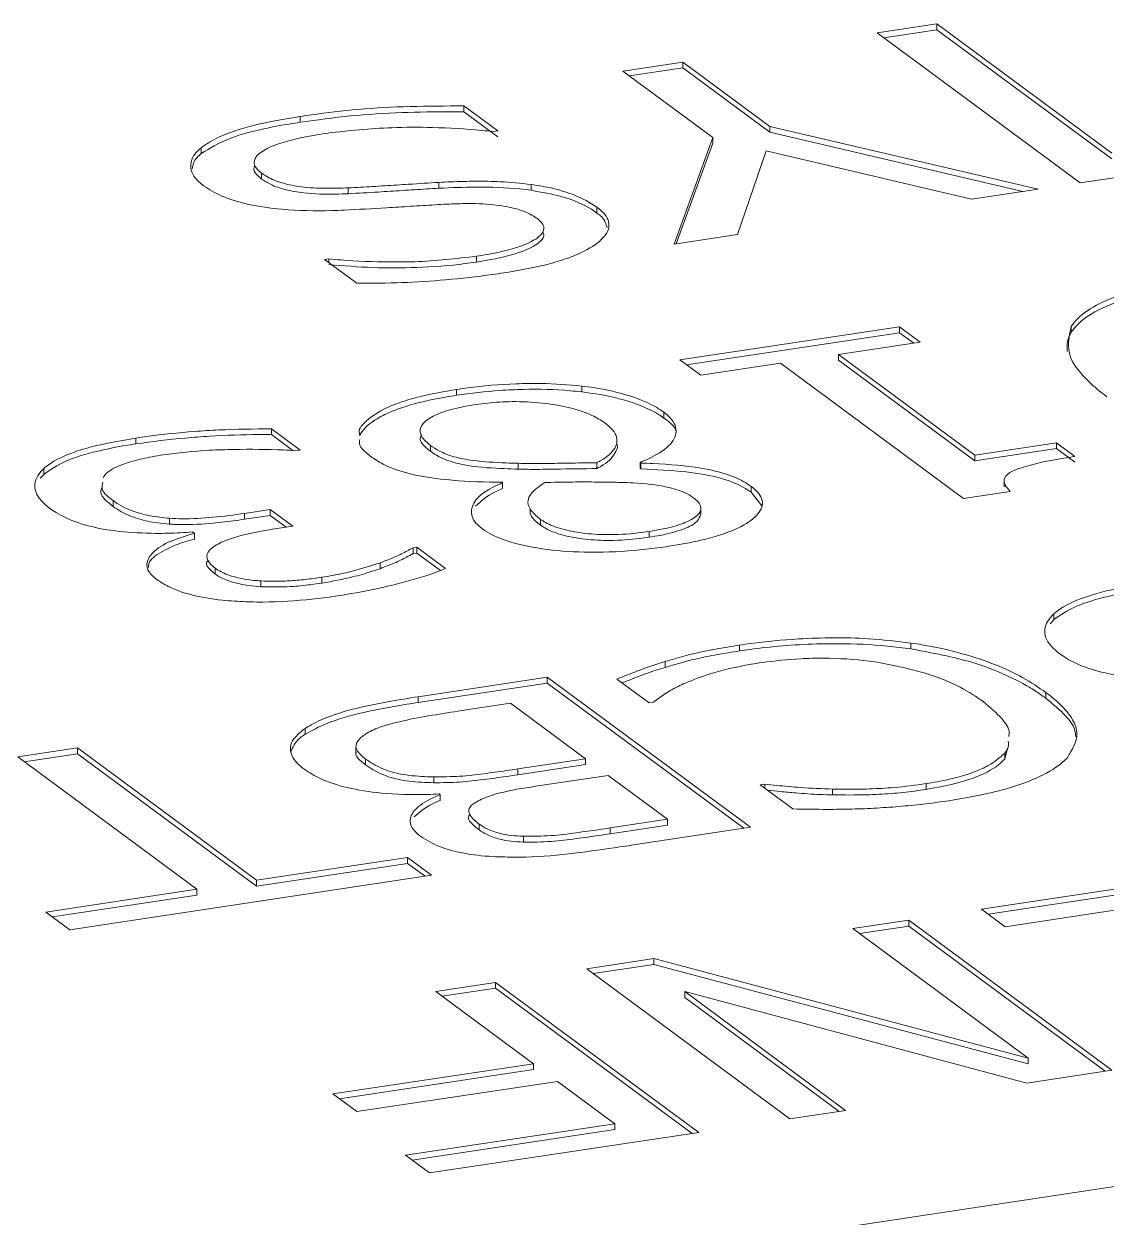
# Model space of a CAD drawing. Header units: millimetres. Extents: x 30 to 313, y 16 to 167.
# Drawn here: x 167.727 to 168.604, y 124.502 to 125.468 of the extents above; entities that cross this region are included whole.
import ezdxf

# ---------------------------------------------------------------- set-up
doc = ezdxf.new("R2010")
doc.units = ezdxf.units.MM

msp = doc.modelspace()

# ---------------------------------------------------------------- linework, layer by layer
at = {"color": 7, "linetype": 'Continuous', "lineweight": 15}
for p, q in [((168.41871, 125.4611), (168.46717, 125.46839)), ((168.46717, 125.46839), (168.60894, 125.3637)), ((168.46717, 125.46367), (168.46717, 125.46839)), ((168.58329, 125.33957), (168.41871, 125.4611)), ((168.46717, 125.46367), (168.42402, 125.45718)), ((168.60894, 125.35899), (168.46717, 125.46367)), ((168.21279, 125.43011), (168.26124, 125.4374)), ((168.28561, 125.37634), (168.21279, 125.43011)), ((168.26124, 125.43269), (168.21809, 125.42619)), ((168.26124, 125.4374), (168.33179, 125.3853)), ((168.26124, 125.43269), (168.26124, 125.4374)), ((168.33179, 125.38059), (168.26124, 125.43269)), ((168.0838, 125.40193), (168.11128, 125.38164)), ((168.0838, 125.39721), (168.0838, 125.40193)), ((167.95134, 125.38866), (167.95134, 125.39338)), ((168.11128, 125.37693), (168.0838, 125.39721)), ((168.11128, 125.38164), (168.10773, 125.38111)), ((168.33179, 125.3853), (168.54902, 125.33441)), ((168.33179, 125.38059), (168.33179, 125.3853)), ((168.25417, 125.29005), (168.28561, 125.37634)), ((168.28561, 125.37163), (168.25598, 125.29032)), ((168.28561, 125.37163), (168.28561, 125.37634)), ((168.53677, 125.33257), (168.33179, 125.38059)), ((167.87115, 125.36803), (167.87115, 125.36332)), ((168.32888, 125.36566), (168.30557, 125.29778)), ((168.49525, 125.32632), (168.32888, 125.36566)), ((167.92006, 125.3427), (167.92006, 125.34741)), ((168.65065, 125.34971), (168.58329, 125.33957)), ((167.99017, 125.33085), (167.99017, 125.33556)), ((168.06352, 125.33524), (168.06352, 125.33996)), ((168.13833, 125.33358), (168.13833, 125.33829)), ((168.54902, 125.33441), (168.49525, 125.32632)), ((168.1917, 125.31517), (168.1917, 125.31989)), ((168.30557, 125.29778), (168.25417, 125.29005)), ((167.97094, 125.27754), (167.97448, 125.27807)), ((167.99708, 125.25824), (167.97094, 125.27754)), ((167.97448, 125.27492), (167.97448, 125.27807)), ((168.09399, 125.27546), (168.09399, 125.28017)), ((168.25893, 125.19619), (168.43678, 125.22295)), ((168.43678, 125.21824), (168.26423, 125.19228)), ((168.43678, 125.22295), (168.45359, 125.21055)), ((168.43678, 125.21824), (168.43678, 125.22295)), ((168.44828, 125.20975), (168.43678, 125.21824)), ((168.57596, 125.21867), (168.57596, 125.22339)), ((168.45359, 125.21055), (168.38741, 125.20059)), ((168.38741, 125.20059), (168.4977, 125.11914)), ((168.38741, 125.19587), (168.38741, 125.20059)), ((168.27573, 125.18378), (168.25893, 125.19619)), ((168.34043, 125.19352), (168.27573, 125.18378)), ((168.48874, 125.08401), (168.34043, 125.19352)), ((168.4977, 125.11443), (168.38741, 125.19587)), ((168.07793, 125.16756), (168.07793, 125.17228)), ((168.17952, 125.17028), (168.17952, 125.175)), ((168.24591, 125.14909), (168.24591, 125.15381)), ((167.92791, 125.14045), (167.95125, 125.12322)), ((167.92791, 125.13574), (167.92791, 125.14045)), ((167.81821, 125.12824), (167.81821, 125.13296)), ((167.94541, 125.12282), (167.92791, 125.13574)), ((167.95125, 125.12322), (167.9477, 125.12269)), ((168.05686, 125.1269), (168.05686, 125.12219)), ((168.4977, 125.11914), (168.56388, 125.1291)), ((168.56388, 125.12439), (168.4977, 125.11443)), ((168.56388, 125.1291), (168.57895, 125.11797)), ((168.56388, 125.12439), (168.56388, 125.1291)), ((168.57895, 125.11326), (168.56388, 125.12439)), ((168.12798, 125.11247), (168.12798, 125.10776)), ((168.19172, 125.10822), (168.19172, 125.11293)), ((168.22657, 125.1132), (168.22724, 125.11271)), ((168.22657, 125.10849), (168.22657, 125.1132)), ((168.22724, 125.10799), (168.22724, 125.11271)), ((168.4977, 125.11443), (168.4977, 125.11914)), ((167.7436, 125.1035), (167.74061, 125.10032)), ((167.7436, 125.1035), (167.7436, 125.10822)), ((167.79419, 125.10421), (167.79169, 125.10098)), ((168.22724, 125.10799), (168.22657, 125.10849)), ((168.11522, 125.09668), (168.11455, 125.09717)), ((168.11522, 125.09197), (168.11522, 125.09668)), ((168.31653, 125.08907), (168.31653, 125.09378)), ((168.52152, 125.09821), (168.52152, 125.09349)), ((167.7997, 125.07757), (167.7997, 125.08228)), ((168.32538, 125.07793), (168.31653, 125.08907)), ((168.52655, 125.0897), (168.48874, 125.08401)), ((167.90626, 125.07188), (167.92694, 125.07499)), ((167.90626, 125.06716), (167.90626, 125.07188)), ((167.92694, 125.07499), (167.94521, 125.0615)), ((167.92694, 125.07028), (167.92694, 125.07499)), ((168.27594, 125.07133), (168.27594, 125.07604)), ((167.84544, 125.06323), (167.84544, 125.06794)), ((167.92694, 125.07028), (167.90626, 125.06716)), ((167.93991, 125.0607), (167.92694, 125.07028)), ((168.14608, 125.06706), (168.14608, 125.06235)), ((167.8656, 125.05568), (167.864, 125.05686)), ((167.8656, 125.05097), (167.8656, 125.05568)), ((167.94521, 125.0615), (167.92896, 125.05905)), ((168.234, 125.05729), (168.234, 125.05258)), ((168.04281, 125.04406), (168.04576, 125.0445)), ((168.04281, 125.03934), (168.04281, 125.04406)), ((168.04576, 125.0445), (168.0691, 125.02727)), ((168.04576, 125.03979), (168.04576, 125.0445)), ((168.04576, 125.03979), (168.04281, 125.03934)), ((168.06496, 125.02561), (168.04576, 125.03979)), ((167.88241, 125.02279), (167.88241, 125.02751)), ((168.01596, 125.02712), (168.01596, 125.03184)), ((167.91949, 125.0172), (167.91949, 125.01249)), ((167.96887, 125.01541), (167.96887, 125.02013)), ((168.56172, 124.98575), (168.55874, 124.98256)), ((168.56172, 124.98575), (168.56172, 124.99046)), ((168.30715, 124.96048), (168.30715, 124.9652)), ((168.44605, 124.96218), (168.44605, 124.96689)), ((168.24696, 124.95187), (168.24696, 124.94716)), ((168.04685, 124.92342), (168.15144, 124.93916)), ((168.15144, 124.93916), (168.31601, 124.81763)), ((168.15144, 124.93444), (168.15144, 124.93916)), ((168.23398, 124.91838), (168.20784, 124.93769)), ((168.15144, 124.93444), (168.04685, 124.9187)), ((168.31071, 124.81683), (168.15144, 124.93444)), ((168.55533, 124.92219), (168.55533, 124.9269)), ((168.04685, 124.9187), (168.04685, 124.92342)), ((168.08236, 124.91217), (168.12165, 124.91808)), ((168.12165, 124.91808), (168.18247, 124.87317)), ((168.23753, 124.91892), (168.23398, 124.91838)), ((167.9553, 124.89307), (167.9553, 124.89779)), ((167.72245, 124.87461), (167.77091, 124.8819)), ((167.77091, 124.8819), (167.91601, 124.77475)), ((167.77091, 124.87718), (167.77091, 124.8819)), ((167.99642, 124.88322), (167.99642, 124.87851)), ((168.52432, 124.8818), (168.52205, 124.87296)), ((167.86756, 124.76746), (167.72245, 124.87461)), ((167.77091, 124.87718), (167.72776, 124.87069)), ((167.91601, 124.77004), (167.77091, 124.87718)), ((168.00428, 124.8682), (168.00428, 124.87291)), ((168.18247, 124.87317), (168.12752, 124.8649)), ((168.18247, 124.86846), (168.12752, 124.86019)), ((168.18247, 124.86846), (168.18247, 124.87317)), ((168.52205, 124.87296), (168.52205, 124.87768)), ((168.12752, 124.8649), (168.12752, 124.86019)), ((168.14579, 124.85141), (168.20074, 124.85968)), ((168.20074, 124.85968), (168.24889, 124.82413)), ((168.05943, 124.85374), (168.05943, 124.85845)), ((168.32387, 124.85201), (168.32771, 124.85259)), ((168.35028, 124.83251), (168.32387, 124.85201)), ((168.32771, 124.84917), (168.32771, 124.85259)), ((168.45833, 124.84832), (168.45833, 124.85304)), ((168.06469, 124.84407), (168.06389, 124.84466)), ((168.06469, 124.83935), (168.06469, 124.84407)), ((168.38251, 124.84391), (168.38251, 124.84862)), ((168.09624, 124.81553), (168.09624, 124.82024)), ((168.24889, 124.82413), (168.2025, 124.81715)), ((168.24889, 124.81941), (168.24889, 124.82413)), ((168.24889, 124.81941), (168.2025, 124.81243)), ((168.2025, 124.81715), (168.2025, 124.81243)), ((168.31601, 124.81763), (168.2194, 124.80309)), ((168.13206, 124.80563), (168.13206, 124.81034)), ((167.91601, 124.77475), (168.03832, 124.79315)), ((168.03832, 124.79315), (168.05779, 124.77878)), ((168.03832, 124.78844), (168.03832, 124.79315)), ((168.03832, 124.78844), (167.91601, 124.77004)), ((168.05249, 124.77798), (168.03832, 124.78844)), ((168.50336, 124.75125), (168.72819, 124.78508)), ((168.05779, 124.77878), (167.76472, 124.73468)), ((167.91601, 124.77004), (167.91601, 124.77475)), ((168.72819, 124.78037), (168.50866, 124.74733)), ((167.74524, 124.74905), (167.86756, 124.76746)), ((167.86756, 124.76275), (167.75055, 124.74514)), ((167.86756, 124.76275), (167.86756, 124.76746)), ((168.70146, 124.76411), (168.52243, 124.73717)), ((167.76472, 124.73468), (167.74524, 124.74905)), ((168.52243, 124.73717), (168.50336, 124.75125)), ((168.39906, 124.73556), (168.44427, 124.74236)), ((168.54097, 124.63077), (168.39906, 124.73556)), ((168.44427, 124.73764), (168.40437, 124.73164)), ((168.44427, 124.74236), (168.60884, 124.62083)), ((168.44427, 124.73764), (168.44427, 124.74236)), ((168.60354, 124.62003), (168.44427, 124.73764)), ((169.96596, 124.73053), (167.00379, 124.2848)), ((168.18339, 124.7031), (168.23775, 124.71128)), ((168.23775, 124.70657), (168.1887, 124.69919)), ((168.23775, 124.71128), (168.54097, 124.63077)), ((168.23775, 124.70657), (168.23775, 124.71128)), ((168.54097, 124.62606), (168.23775, 124.70657)), ((168.34797, 124.58158), (168.18339, 124.7031)), ((168.06108, 124.6847), (168.10953, 124.69199)), ((168.10953, 124.68728), (168.06638, 124.68078)), ((168.10953, 124.69199), (168.27411, 124.57046)), ((168.10953, 124.68728), (168.10953, 124.69199)), ((168.2688, 124.56967), (168.10953, 124.68728)), ((168.1403, 124.6262), (168.06108, 124.6847)), ((168.54, 124.61047), (168.26287, 124.6846)), ((168.26287, 124.6846), (168.39317, 124.58838)), ((168.26287, 124.67988), (168.26287, 124.6846)), ((168.38787, 124.58758), (168.26287, 124.67988)), ((168.54097, 124.62606), (168.54097, 124.63077)), ((167.97781, 124.60175), (168.1403, 124.6262)), ((168.1403, 124.62149), (167.98311, 124.59783)), ((168.1403, 124.62149), (168.1403, 124.6262)), ((168.60884, 124.62083), (168.54, 124.61047)), ((168.15977, 124.61182), (167.99728, 124.58737)), ((168.20618, 124.57755), (168.15977, 124.61182)), ((167.99728, 124.58737), (167.97781, 124.60175)), ((168.39317, 124.58838), (168.34797, 124.58158)), ((168.0366, 124.55203), (168.20618, 124.57755)), ((168.20618, 124.57284), (168.0419, 124.54812)), ((168.27411, 124.57046), (168.05607, 124.53766)), ((168.20618, 124.57284), (168.20618, 124.57755)), ((168.05607, 124.53766), (168.0366, 124.55203))]:
    msp.add_line(p, q, dxfattribs=at)
for points, knots in [([(167.95134, 125.39338), (167.95439, 125.39383), (167.96966, 125.39608), (167.99881, 125.39962), (168.0406, 125.40179), (168.0693, 125.40188), (168.0838, 125.40193)], [0, 0, 0, 0, 0.073466, 0.367888, 0.680567, 1, 1, 1, 1]), ([(167.87115, 125.36803), (167.87253, 125.36905), (167.87951, 125.37415), (167.89361, 125.38061), (167.91971, 125.38815), (167.93854, 125.39126), (167.95134, 125.39338)], [0, 0, 0, 0, 0.088439, 0.445905, 0.623324, 1, 1, 1, 1]), ([(168.0838, 125.39721), (168.08047, 125.39723), (168.06378, 125.39732), (168.03297, 125.39675), (167.99129, 125.39429), (167.96479, 125.39056), (167.95134, 125.38866)], [0, 0, 0, 0, 0.073471, 0.36774, 0.679238, 1, 1, 1, 1]), ([(167.95134, 125.38866), (167.94832, 125.3882), (167.93315, 125.38584), (167.91287, 125.38177), (167.88792, 125.37377), (167.87794, 125.36755), (167.87115, 125.36332)], [0, 0, 0, 0, 0.088426, 0.443903, 0.621349, 1, 1, 1, 1]), ([(168.10773, 125.38111), (168.10456, 125.38145), (168.08864, 125.38318), (168.06105, 125.38472), (168.01847, 125.38476), (167.99085, 125.38177), (167.97383, 125.37993)], [0, 0, 0, 0, 0.073213, 0.367563, 0.61015, 1, 1, 1, 1]), ([(167.97383, 125.37993), (167.97081, 125.37946), (167.95561, 125.37707), (167.93495, 125.37254), (167.91858, 125.36478), (167.91284, 125.35776), (167.91479, 125.35175), (167.91869, 125.34854), (167.92006, 125.34741)], [0, 0, 0, 0, 0.079844, 0.40272, 0.576495, 0.750936, 0.913185, 1, 1, 1, 1]), ([(167.873, 125.33725), (167.87171, 125.33828), (167.86537, 125.34332), (167.86061, 125.3532), (167.86472, 125.36271), (167.87038, 125.36739), (167.87115, 125.36803)], [0, 0, 0, 0, 0.105848, 0.519844, 0.934259, 1, 1, 1, 1]), ([(167.87115, 125.36332), (167.8699, 125.36228), (167.86516, 125.35834), (167.86436, 125.35407), (167.86377, 125.35093)], [0, 0, 0, 0, 0.2629164, 1, 1, 1, 1]), ([(167.92006, 125.3427), (167.91884, 125.34373), (167.91516, 125.34684), (167.91258, 125.3506), (167.91442, 125.35303), (167.9146, 125.35328)], [0, 0, 0, 0, 0.307595, 0.92994, 1, 1, 1, 1]), ([(167.92006, 125.34741), (167.92152, 125.34642), (167.92595, 125.3434), (167.93603, 125.33923), (167.95287, 125.33594), (167.97145, 125.33493), (167.9842, 125.33536), (167.99017, 125.33556)], [0, 0, 0, 0, 0.117192, 0.35403, 0.550526, 0.789667, 1, 1, 1, 1]), ([(167.99017, 125.33085), (167.98686, 125.33072), (167.97495, 125.33025), (167.95681, 125.3307), (167.93876, 125.33384), (167.92732, 125.33793), (167.92241, 125.34116), (167.92006, 125.3427)], [0, 0, 0, 0, 0.117149, 0.421605, 0.620102, 0.818079, 1, 1, 1, 1]), ([(167.98686, 125.31752), (167.98355, 125.31739), (167.96686, 125.31678), (167.93958, 125.31718), (167.90863, 125.3217), (167.88664, 125.32856), (167.87753, 125.33437), (167.873, 125.33725)], [0, 0, 0, 0, 0.072097, 0.363452, 0.576826, 0.789979, 1, 1, 1, 1]), ([(167.99017, 125.33556), (167.99346, 125.33573), (168.00335, 125.33624), (168.01976, 125.3372), (168.04085, 125.33861), (168.05547, 125.33948), (168.06352, 125.33996)], [0, 0, 0, 0, 0.134169, 0.402524, 0.670859, 1, 1, 1, 1]), ([(168.06352, 125.33524), (168.06024, 125.33505), (168.0504, 125.33446), (168.034, 125.33346), (168.01291, 125.33204), (167.99825, 125.33127), (167.99017, 125.33085)], [0, 0, 0, 0, 0.134168, 0.402505, 0.67084, 1, 1, 1, 1]), ([(168.06352, 125.33996), (168.06682, 125.34013), (168.07671, 125.34063), (168.09337, 125.34101), (168.11551, 125.3408), (168.13011, 125.3392), (168.13833, 125.33829)], [0, 0, 0, 0, 0.131805, 0.395687, 0.659894, 1, 1, 1, 1]), ([(168.13833, 125.33358), (168.1352, 125.33397), (168.12108, 125.33574), (168.09538, 125.33663), (168.07363, 125.33569), (168.06352, 125.33524)], [0, 0, 0, 0, 0.132065, 0.596528, 1, 1, 1, 1]), ([(168.13833, 125.33829), (168.14136, 125.33782), (168.15409, 125.33586), (168.17515, 125.33023), (168.18597, 125.32347), (168.1917, 125.31989)], [0, 0, 0, 0, 0.127709, 0.537298, 1, 1, 1, 1]), ([(168.1917, 125.31517), (168.19028, 125.31618), (168.1832, 125.32114), (168.16708, 125.32843), (168.14686, 125.33205), (168.13833, 125.33358)], [0, 0, 0, 0, 0.1276973, 0.6319813, 1, 1, 1, 1]), ([(168.14345, 125.31061), (168.14198, 125.31161), (168.13754, 125.31463), (168.12663, 125.3191), (168.10715, 125.3224), (168.08752, 125.32309), (168.07504, 125.32256), (168.07028, 125.32236)], [0, 0, 0, 0, 0.113437, 0.342819, 0.572874, 0.837029, 1, 1, 1, 1]), ([(168.07028, 125.32236), (168.06699, 125.32218), (168.05713, 125.32163), (168.04072, 125.32065), (168.0163, 125.31904), (167.99829, 125.31811), (167.98686, 125.31752)], [0, 0, 0, 0, 0.1180969, 0.3542934, 0.5904849, 1, 1, 1, 1]), ([(168.1917, 125.31989), (168.193, 125.31886), (168.19891, 125.3142), (168.20257, 125.3071), (168.20025, 125.29924), (168.19401, 125.29165), (168.18246, 125.28421), (168.16562, 125.27758), (168.14523, 125.27165), (168.12753, 125.26862), (168.11617, 125.26668)], [0, 0, 0, 0, 0.0508482, 0.2315271, 0.3209126, 0.4102384, 0.5900311, 0.6981975, 0.8063076, 1, 1, 1, 1]), ([(168.19988, 125.30308), (168.19912, 125.30612), (168.19808, 125.31031), (168.19308, 125.31413), (168.1917, 125.31517)], [0, 0, 0, 0, 0.725815, 1, 1, 1, 1]), ([(168.09399, 125.28017), (168.097, 125.28065), (168.11163, 125.28296), (168.13091, 125.2878), (168.14558, 125.29561), (168.15014, 125.30249), (168.14727, 125.3076), (168.14416, 125.31005), (168.14345, 125.31061)], [0, 0, 0, 0, 0.086394, 0.41996, 0.605685, 0.792939, 0.952611, 1, 1, 1, 1]), ([(168.14768, 125.29989), (168.14816, 125.29882), (168.14953, 125.29577), (168.14416, 125.29008), (168.13062, 125.2831), (168.11162, 125.27829), (168.09801, 125.2761), (168.09399, 125.27546)], [0, 0, 0, 0, 0.099534, 0.282759, 0.533598, 0.862053, 1, 1, 1, 1]), ([(167.97448, 125.27807), (167.97768, 125.27775), (167.99375, 125.27614), (168.01733, 125.27542), (168.05478, 125.2756), (168.07757, 125.27826), (168.09399, 125.28017)], [0, 0, 0, 0, 0.0820743, 0.4125784, 0.5768137, 1, 1, 1, 1]), ([(168.09399, 125.27546), (168.09092, 125.27502), (168.0755, 125.27281), (168.04735, 125.2707), (168.0097, 125.27058), (167.98637, 125.27242), (167.97448, 125.27336)], [0, 0, 0, 0, 0.081993, 0.4126, 0.700626, 1, 1, 1, 1]), ([(168.11617, 125.26668), (168.11312, 125.26623), (168.09784, 125.26398), (168.07061, 125.26091), (168.0336, 125.2584), (168.00934, 125.25829), (167.99708, 125.25824)], [0, 0, 0, 0, 0.081481, 0.408078, 0.70099, 1, 1, 1, 1]), ([(168.57596, 125.22339), (168.57672, 125.22447), (168.58054, 125.22992), (168.59226, 125.23932), (168.62221, 125.25241), (168.65359, 125.25793), (168.67289, 125.26133)], [0, 0, 0, 0, 0.064432, 0.3240695, 0.5842172, 1, 1, 1, 1]), ([(168.67289, 125.25661), (168.66987, 125.25614), (168.65471, 125.25379), (168.62861, 125.24856), (168.59844, 125.23821), (168.58249, 125.22751), (168.57733, 125.22052), (168.57596, 125.21867)], [0, 0, 0, 0, 0.06436, 0.322896, 0.582828, 0.890032, 1, 1, 1, 1]), ([(168.60487, 125.16633), (168.60352, 125.16735), (168.59675, 125.17243), (168.58535, 125.18299), (168.57099, 125.20097), (168.57411, 125.21503), (168.57596, 125.22339)], [0, 0, 0, 0, 0.056876, 0.284636, 0.574779, 1, 1, 1, 1]), ([(168.57596, 125.21867), (168.57532, 125.21758), (168.5723, 125.21244), (168.57255, 125.20719), (168.57276, 125.20305)], [0, 0, 0, 0, 0.212561, 1, 1, 1, 1]), ([(167.99934, 125.13594), (167.99914, 125.13712), (167.99859, 125.14031), (168.00489, 125.14735), (168.01542, 125.15511), (168.03225, 125.16201), (168.05148, 125.16772), (168.06791, 125.17055), (168.07793, 125.17228)], [0, 0, 0, 0, 0.074294, 0.201931, 0.45892, 0.610828, 0.762691, 1, 1, 1, 1]), ([(168.07793, 125.17228), (168.08099, 125.17272), (168.09638, 125.17494), (168.11938, 125.17689), (168.15097, 125.17744), (168.1685, 125.17594), (168.17952, 125.175)], [0, 0, 0, 0, 0.095991, 0.482792, 0.675247, 1, 1, 1, 1]), ([(168.17952, 125.17028), (168.17634, 125.17062), (168.16107, 125.17228), (168.13829, 125.17274), (168.10707, 125.17136), (168.08956, 125.16908), (168.07793, 125.16756)], [0, 0, 0, 0, 0.096055, 0.461847, 0.642668, 1, 1, 1, 1]), ([(168.17952, 125.175), (168.18263, 125.17459), (168.19686, 125.17276), (168.21947, 125.16742), (168.23699, 125.15994), (168.24404, 125.15509), (168.24591, 125.15381)], [0, 0, 0, 0, 0.106279, 0.485685, 0.863783, 1, 1, 1, 1]), ([(168.24591, 125.14909), (168.24447, 125.1501), (168.23721, 125.15516), (168.21917, 125.16297), (168.19537, 125.16828), (168.18178, 125.17), (168.17952, 125.17028)], [0, 0, 0, 0, 0.10631, 0.536845, 0.922988, 1, 1, 1, 1]), ([(168.07793, 125.16756), (168.07491, 125.16709), (168.05973, 125.1647), (168.04018, 125.16011), (168.02233, 125.15339), (168.0117, 125.14769), (168.00362, 125.14157), (168.00078, 125.13726), (167.99938, 125.13512)], [0, 0, 0, 0, 0.076835, 0.386945, 0.541048, 0.695158, 0.849207, 1, 1, 1, 1]), ([(168.05686, 125.1269), (168.05557, 125.12793), (168.0506, 125.13186), (168.04683, 125.13863), (168.05159, 125.14667), (168.06305, 125.15313), (168.07824, 125.1575), (168.08932, 125.15934), (168.09374, 125.16007)], [0, 0, 0, 0, 0.083785, 0.321319, 0.505406, 0.689325, 0.876177, 1, 1, 1, 1]), ([(168.09374, 125.16007), (168.09683, 125.1605), (168.10614, 125.16178), (168.12439, 125.16284), (168.14737, 125.16164), (168.1701, 125.15783), (168.18758, 125.15208), (168.19494, 125.1473), (168.19817, 125.1452)], [0, 0, 0, 0, 0.079083, 0.238454, 0.43163, 0.619286, 0.833298, 1, 1, 1, 1]), ([(168.24591, 125.15381), (168.2472, 125.15278), (168.25324, 125.148), (168.25787, 125.13866), (168.25167, 125.12634), (168.2382, 125.11806), (168.22851, 125.11401), (168.22657, 125.1132)], [0, 0, 0, 0, 0.077057, 0.359159, 0.641044, 0.928096, 1, 1, 1, 1]), ([(168.2555, 125.13653), (168.25551, 125.13657), (168.25698, 125.14087), (168.25142, 125.145), (168.24591, 125.14909)], [0, 0, 0, 0, 0.008585, 1, 1, 1, 1]), ([(167.81821, 125.13296), (167.82126, 125.1334), (167.83658, 125.13563), (167.85907, 125.13791), (167.89276, 125.14006), (167.91367, 125.14029), (167.92791, 125.14045)], [0, 0, 0, 0, 0.088697, 0.444591, 0.622069, 1, 1, 1, 1]), ([(168.19817, 125.1452), (168.19947, 125.14418), (168.20535, 125.13955), (168.20909, 125.13249), (168.20605, 125.12298), (168.19928, 125.11705), (168.19262, 125.11342), (168.19172, 125.11293)], [0, 0, 0, 0, 0.0990808, 0.4480252, 0.6206957, 0.9490187, 1, 1, 1, 1]), ([(167.7436, 125.10822), (167.7448, 125.10925), (167.75054, 125.11417), (167.76359, 125.12029), (167.78769, 125.12768), (167.80571, 125.1308), (167.81821, 125.13296)], [0, 0, 0, 0, 0.0927349, 0.4398337, 0.6114084, 1, 1, 1, 1]), ([(167.92791, 125.13574), (167.92457, 125.13576), (167.90785, 125.13587), (167.88453, 125.13485), (167.85092, 125.13257), (167.83145, 125.13), (167.81821, 125.12824)], [0, 0, 0, 0, 0.08871, 0.444699, 0.622154, 1, 1, 1, 1]), ([(168.00877, 125.11777), (168.00749, 125.11879), (168.00366, 125.12185), (167.999, 125.12654), (167.99937, 125.13029), (167.99953, 125.13183)], [0, 0, 0, 0, 0.229398, 0.684567, 1, 1, 1, 1]), ([(168.04954, 125.13571), (168.0491, 125.13483), (168.04719, 125.13094), (168.05163, 125.12629), (168.05602, 125.12285), (168.05686, 125.12219)], [0, 0, 0, 0, 0.192839, 0.843989, 1, 1, 1, 1]), ([(167.81821, 125.12824), (167.81519, 125.12777), (167.80001, 125.1254), (167.78029, 125.121), (167.75726, 125.11316), (167.74899, 125.10731), (167.7436, 125.1035)], [0, 0, 0, 0, 0.0926864, 0.4660705, 0.6519587, 1, 1, 1, 1]), ([(167.9477, 125.12269), (167.94442, 125.12289), (167.92794, 125.12388), (167.90437, 125.1239), (167.87124, 125.12306), (167.85257, 125.12081), (167.84023, 125.11932)], [0, 0, 0, 0, 0.091539, 0.459198, 0.642404, 1, 1, 1, 1]), ([(168.12798, 125.11247), (168.12466, 125.11257), (168.11227, 125.11293), (168.09386, 125.11401), (168.07509, 125.11752), (168.0641, 125.12204), (168.05915, 125.12537), (168.05686, 125.1269)], [0, 0, 0, 0, 0.112747, 0.420949, 0.623746, 0.82597, 1, 1, 1, 1]), ([(168.05686, 125.12219), (168.05831, 125.12119), (168.06268, 125.11817), (168.07212, 125.11371), (168.09121, 125.10948), (168.11079, 125.10827), (168.12419, 125.10787), (168.12798, 125.10776)], [0, 0, 0, 0, 0.1128654, 0.3402171, 0.5443, 0.871045, 1, 1, 1, 1]), ([(168.19172, 125.10822), (168.19344, 125.10918), (168.20111, 125.11344), (168.20655, 125.12012), (168.20899, 125.12612), (168.20761, 125.12812), (168.20751, 125.12826)], [0, 0, 0, 0, 0.158686, 0.707889, 0.979655, 1, 1, 1, 1]), ([(167.84023, 125.11932), (167.83723, 125.11883), (167.82867, 125.11744), (167.8139, 125.114), (167.80036, 125.10939), (167.7957, 125.10548), (167.79419, 125.10421)], [0, 0, 0, 0, 0.151103, 0.430538, 0.81577, 1, 1, 1, 1]), ([(168.11455, 125.09717), (168.11122, 125.0972), (168.09446, 125.09733), (168.06773, 125.09881), (168.03741, 125.10388), (168.01933, 125.11073), (168.01182, 125.11574), (168.00877, 125.11777)], [0, 0, 0, 0, 0.076687, 0.385811, 0.614145, 0.843212, 1, 1, 1, 1]), ([(168.19172, 125.11293), (168.18839, 125.11289), (168.1784, 125.11276), (168.16279, 125.11256), (168.14487, 125.11219), (168.13362, 125.11238), (168.12798, 125.11247)], [0, 0, 0, 0, 0.1567614, 0.4702854, 0.7347535, 1, 1, 1, 1]), ([(168.22724, 125.11271), (168.23055, 125.11258), (168.2472, 125.11192), (168.27275, 125.10976), (168.29909, 125.10361), (168.31072, 125.09788), (168.31555, 125.09447), (168.31653, 125.09378)], [0, 0, 0, 0, 0.0897541, 0.4519156, 0.6952545, 0.9379655, 1, 1, 1, 1]), ([(168.57895, 125.11797), (168.57593, 125.1175), (168.56075, 125.11515), (168.54137, 125.11133), (168.52584, 125.10534), (168.52094, 125.10024), (168.52162, 125.09493), (168.52496, 125.09139), (168.52655, 125.0897)], [0, 0, 0, 0, 0.088265, 0.443956, 0.586044, 0.705649, 0.859622, 1, 1, 1, 1]), ([(167.74847, 125.07599), (167.74716, 125.07702), (167.74053, 125.08217), (167.73427, 125.09225), (167.73763, 125.10227), (167.74276, 125.10738), (167.7436, 125.10822)], [0, 0, 0, 0, 0.101136, 0.510233, 0.919745, 1, 1, 1, 1]), ([(168.12798, 125.10776), (168.13131, 125.10768), (168.1413, 125.10747), (168.16257, 125.10784), (168.18048, 125.10807), (168.19172, 125.10822)], [0, 0, 0, 0, 0.1569, 0.470684, 1, 1, 1, 1]), ([(168.31653, 125.08907), (168.31509, 125.09007), (168.30905, 125.09426), (168.29351, 125.10096), (168.26261, 125.10624), (168.23962, 125.10738), (168.22724, 125.10799)], [0, 0, 0, 0, 0.089843, 0.376211, 0.664216, 1, 1, 1, 1]), ([(167.7997, 125.07757), (167.79841, 125.07858), (167.79295, 125.08288), (167.78819, 125.08818), (167.79047, 125.0922), (167.79075, 125.09269)], [0, 0, 0, 0, 0.21409, 0.9038199, 1, 1, 1, 1]), ([(167.7914, 125.09708), (167.79089, 125.09512), (167.78955, 125.08999), (167.79582, 125.08523), (167.7997, 125.08228)], [0, 0, 0, 0, 0.381112, 1, 1, 1, 1]), ([(168.09849, 125.05967), (168.09721, 125.0607), (168.09182, 125.06506), (168.08867, 125.07348), (168.09336, 125.08486), (168.10527, 125.09246), (168.11411, 125.09621), (168.11522, 125.09668)], [0, 0, 0, 0, 0.0851036, 0.3606877, 0.6350636, 0.9542138, 1, 1, 1, 1]), ([(168.11522, 125.09197), (168.11316, 125.09109), (168.10331, 125.08687), (168.09779, 125.08179), (168.09343, 125.07778)], [0, 0, 0, 0, 0.208496, 1, 1, 1, 1]), ([(168.14608, 125.06706), (168.14478, 125.06809), (168.13866, 125.07289), (168.13306, 125.0817), (168.14033, 125.09085), (168.14725, 125.09539), (168.14948, 125.09686)], [0, 0, 0, 0, 0.107607, 0.506209, 0.841087, 1, 1, 1, 1]), ([(168.14948, 125.09686), (168.1528, 125.09696), (168.16276, 125.09727), (168.17806, 125.09737), (168.19531, 125.09731), (168.20587, 125.09711), (168.21115, 125.09701)], [0, 0, 0, 0, 0.162011, 0.486133, 0.742928, 1, 1, 1, 1]), ([(168.21115, 125.09701), (168.21446, 125.09687), (168.22735, 125.09635), (168.24618, 125.09434), (168.26229, 125.0895), (168.26758, 125.0861), (168.27002, 125.08453)], [0, 0, 0, 0, 0.136422, 0.531717, 0.784314, 1, 1, 1, 1]), ([(168.31653, 125.09378), (168.31783, 125.09275), (168.32344, 125.08831), (168.32787, 125.07967), (168.3211, 125.0686), (168.30418, 125.05821), (168.27927, 125.05021), (168.25885, 125.04674), (168.24997, 125.04524)], [0, 0, 0, 0, 0.056115, 0.243406, 0.430916, 0.615727, 0.832831, 1, 1, 1, 1]), ([(167.7997, 125.08228), (167.80113, 125.08128), (167.80668, 125.07738), (167.81824, 125.07219), (167.83424, 125.06889), (167.84274, 125.06817), (167.84544, 125.06794)], [0, 0, 0, 0, 0.153757, 0.596407, 0.872058, 1, 1, 1, 1]), ([(168.27002, 125.08453), (168.27129, 125.0835), (168.27508, 125.0804), (168.27711, 125.07486), (168.272, 125.06871), (168.26137, 125.06334), (168.248, 125.05961), (168.23786, 125.05793), (168.234, 125.05729)], [0, 0, 0, 0, 0.1000118, 0.300059, 0.4873143, 0.661761, 0.8709417, 1, 1, 1, 1]), ([(167.80428, 125.05736), (167.80116, 125.05776), (167.78887, 125.05934), (167.76991, 125.06411), (167.75609, 125.07064), (167.75013, 125.07483), (167.74847, 125.07599)], [0, 0, 0, 0, 0.123589, 0.486576, 0.856621, 1, 1, 1, 1]), ([(167.84544, 125.06323), (167.84219, 125.06351), (167.83314, 125.06431), (167.81858, 125.06754), (167.80712, 125.07245), (167.80172, 125.07617), (167.7997, 125.07757)], [0, 0, 0, 0, 0.15428, 0.429407, 0.786361, 1, 1, 1, 1]), ([(167.84544, 125.06794), (167.84876, 125.06778), (167.86044, 125.06721), (167.88153, 125.06851), (167.89779, 125.07072), (167.90626, 125.07188)], [0, 0, 0, 0, 0.159751, 0.562523, 1, 1, 1, 1]), ([(168.13735, 125.075), (168.13748, 125.07314), (168.13776, 125.06874), (168.14304, 125.06468), (168.14608, 125.06235)], [0, 0, 0, 0, 0.42405, 1, 1, 1, 1]), ([(167.90626, 125.06716), (167.9032, 125.06672), (167.89401, 125.06539), (167.87584, 125.06336), (167.85791, 125.06251), (167.84715, 125.06313), (167.84544, 125.06323)], [0, 0, 0, 0, 0.159349, 0.47849, 0.917206, 1, 1, 1, 1]), ([(168.234, 125.05729), (168.23092, 125.05686), (168.22, 125.05534), (168.2014, 125.05418), (168.17982, 125.05565), (168.16235, 125.05906), (168.15163, 125.06329), (168.14735, 125.0662), (168.14608, 125.06706)], [0, 0, 0, 0, 0.096302, 0.342054, 0.531256, 0.719994, 0.916603, 1, 1, 1, 1]), ([(168.14608, 125.06235), (168.14757, 125.06135), (168.15206, 125.05833), (168.16354, 125.05401), (168.18176, 125.05065), (168.20369, 125.04951), (168.22139, 125.0508), (168.2314, 125.05221), (168.234, 125.05258)], [0, 0, 0, 0, 0.096401, 0.291346, 0.488678, 0.685916, 0.918623, 1, 1, 1, 1]), ([(168.234, 125.05258), (168.237, 125.05307), (168.24759, 125.05478), (168.26206, 125.05875), (168.27383, 125.06493), (168.27508, 125.06925), (168.27568, 125.07134)], [0, 0, 0, 0, 0.135472, 0.477203, 0.747343, 1, 1, 1, 1]), ([(167.864, 125.05686), (167.86073, 125.05665), (167.8509, 125.05602), (167.83068, 125.05526), (167.81421, 125.05657), (167.80428, 125.05736)], [0, 0, 0, 0, 0.1657886, 0.4977254, 1, 1, 1, 1]), ([(167.83505, 125.01837), (167.83377, 125.01939), (167.8288, 125.02337), (167.82538, 125.03097), (167.83127, 125.0407), (167.84426, 125.0495), (167.85888, 125.05374), (167.8656, 125.05568)], [0, 0, 0, 0, 0.080154, 0.310559, 0.538542, 0.78796, 1, 1, 1, 1]), ([(167.92896, 125.05905), (167.92595, 125.05857), (167.91176, 125.05632), (167.89322, 125.05161), (167.87872, 125.04413), (167.87454, 125.03744), (167.8772, 125.03177), (167.88095, 125.02871), (167.88241, 125.02751)], [0, 0, 0, 0, 0.084278, 0.397445, 0.572599, 0.749388, 0.901936, 1, 1, 1, 1]), ([(168.24997, 125.04524), (168.24691, 125.04479), (168.23772, 125.04346), (168.21536, 125.04102), (168.18313, 125.03976), (168.14653, 125.04262), (168.11788, 125.04898), (168.10422, 125.05558), (168.09921, 125.05915), (168.09849, 125.05967)], [0, 0, 0, 0, 0.0567528, 0.1704136, 0.4000671, 0.5987496, 0.7984052, 0.9710255, 1, 1, 1, 1]), ([(167.8656, 125.05097), (167.86296, 125.05028), (167.85233, 125.04751), (167.83819, 125.04108), (167.82837, 125.0336), (167.82842, 125.02908), (167.82843, 125.02797)], [0, 0, 0, 0, 0.1237153, 0.4990182, 0.8768778, 1, 1, 1, 1]), ([(168.01596, 125.03184), (168.0182, 125.03266), (168.02439, 125.03495), (168.03344, 125.03902), (168.03968, 125.04237), (168.04281, 125.04406)], [0, 0, 0, 0, 0.219781, 0.608527, 1, 1, 1, 1]), ([(167.88241, 125.02279), (167.88118, 125.02382), (167.87745, 125.02692), (167.87429, 125.03089), (167.87633, 125.03357), (167.8767, 125.03407)], [0, 0, 0, 0, 0.287497, 0.868235, 1, 1, 1, 1]), ([(168.04281, 125.03934), (168.04106, 125.0384), (168.03621, 125.03578), (168.02777, 125.03156), (168.01991, 125.02861), (168.01596, 125.02712)], [0, 0, 0, 0, 0.219757, 0.608336, 1, 1, 1, 1]), ([(167.88241, 125.02751), (167.8839, 125.02651), (167.888, 125.02374), (167.89822, 125.02004), (167.91029, 125.01789), (167.91758, 125.01734), (167.91949, 125.0172)], [0, 0, 0, 0, 0.199968, 0.553301, 0.883152, 1, 1, 1, 1]), ([(167.96887, 125.02013), (167.97188, 125.02061), (167.98092, 125.02206), (167.99724, 125.02581), (168.00901, 125.0296), (168.01596, 125.03184)], [0, 0, 0, 0, 0.169476, 0.509299, 1, 1, 1, 1]), ([(168.01596, 125.02712), (168.01361, 125.02634), (168.00653, 125.02398), (167.99178, 125.01959), (167.97739, 125.01697), (167.96887, 125.01541)], [0, 0, 0, 0, 0.1694593, 0.5086408, 1, 1, 1, 1]), ([(168.0691, 125.02727), (168.06699, 125.0264), (168.05641, 125.02208), (168.03849, 125.01698), (168.01249, 125.01037), (167.99533, 125.0074), (167.9841, 125.00547)], [0, 0, 0, 0, 0.092668, 0.464691, 0.649983, 1, 1, 1, 1]), ([(167.89795, 125.0008), (167.8947, 125.00106), (167.88237, 125.00203), (167.86247, 125.00549), (167.84504, 125.01173), (167.83796, 125.01643), (167.83505, 125.01837)], [0, 0, 0, 0, 0.117519, 0.445975, 0.772146, 1, 1, 1, 1]), ([(167.91949, 125.01249), (167.91623, 125.01276), (167.90749, 125.0135), (167.89498, 125.01622), (167.88671, 125.01981), (167.88336, 125.02214), (167.88241, 125.02279)], [0, 0, 0, 0, 0.200604, 0.537556, 0.869221, 1, 1, 1, 1]), ([(167.91949, 125.0172), (167.92281, 125.01706), (167.93026, 125.01675), (167.94248, 125.01716), (167.9557, 125.0183), (167.96446, 125.01952), (167.96887, 125.02013)], [0, 0, 0, 0, 0.197174, 0.441459, 0.718463, 1, 1, 1, 1]), ([(167.96887, 125.01541), (167.9658, 125.01498), (167.95753, 125.01382), (167.94118, 125.0121), (167.92748, 125.01235), (167.91949, 125.01249)], [0, 0, 0, 0, 0.197105, 0.531392, 1, 1, 1, 1]), ([(168.56172, 124.99046), (168.56293, 124.9915), (168.56866, 124.99642), (168.58171, 125.00253), (168.60582, 125.00992), (168.62383, 125.01304), (168.63633, 125.0152)], [0, 0, 0, 0, 0.092735, 0.439834, 0.611408, 1, 1, 1, 1]), ([(167.9841, 125.00547), (167.98105, 125.00502), (167.97188, 125.00368), (167.94974, 125.00108), (167.92329, 124.99958), (167.90394, 125.00051), (167.89795, 125.0008)], [0, 0, 0, 0, 0.112941, 0.339038, 0.795677, 1, 1, 1, 1]), ([(168.63633, 125.01049), (168.63331, 125.01002), (168.61814, 125.00764), (168.59842, 125.00324), (168.57539, 124.99541), (168.56712, 124.98956), (168.56172, 124.98575)], [0, 0, 0, 0, 0.092686, 0.46607, 0.651959, 1, 1, 1, 1]), ([(168.5666, 124.95824), (168.56528, 124.95926), (168.55866, 124.96442), (168.5524, 124.97449), (168.55576, 124.98452), (168.56088, 124.98962), (168.56172, 124.99046)], [0, 0, 0, 0, 0.1011363, 0.5102325, 0.9197448, 1, 1, 1, 1]), ([(168.24696, 124.95187), (168.24943, 124.95262), (168.25684, 124.95486), (168.27006, 124.95846), (168.28778, 124.96219), (168.30067, 124.96419), (168.30715, 124.9652)], [0, 0, 0, 0, 0.137694, 0.413246, 0.704673, 1, 1, 1, 1]), ([(168.30715, 124.9652), (168.31021, 124.96564), (168.32556, 124.96787), (168.35986, 124.97116), (168.40542, 124.97169), (168.43465, 124.96824), (168.44605, 124.96689)], [0, 0, 0, 0, 0.070052, 0.351575, 0.747061, 1, 1, 1, 1]), ([(168.44605, 124.96218), (168.44296, 124.9626), (168.42742, 124.96471), (168.40157, 124.96653), (168.36019, 124.96635), (168.32973, 124.96377), (168.30992, 124.96088), (168.30715, 124.96048)], [0, 0, 0, 0, 0.070026, 0.352452, 0.54615, 0.936486, 1, 1, 1, 1]), ([(168.44605, 124.96689), (168.44909, 124.96644), (168.4644, 124.96415), (168.48825, 124.95864), (168.51532, 124.94947), (168.53773, 124.93894), (168.54942, 124.93094), (168.55533, 124.9269)], [0, 0, 0, 0, 0.060317, 0.303297, 0.518061, 0.756536, 1, 1, 1, 1]), ([(168.30715, 124.96048), (168.30413, 124.96002), (168.29504, 124.95862), (168.27988, 124.95598), (168.26289, 124.9519), (168.25229, 124.94874), (168.24696, 124.94716)], [0, 0, 0, 0, 0.137688, 0.413266, 0.704971, 1, 1, 1, 1]), ([(168.55533, 124.92219), (168.55393, 124.9232), (168.54974, 124.92623), (168.53896, 124.93315), (168.52139, 124.94215), (168.49134, 124.95362), (168.46336, 124.95891), (168.44605, 124.96218)], [0, 0, 0, 0, 0.060355, 0.181106, 0.423099, 0.643055, 1, 1, 1, 1]), ([(168.62241, 124.93961), (168.61929, 124.94001), (168.607, 124.94158), (168.58803, 124.94635), (168.57421, 124.95289), (168.56826, 124.95707), (168.5666, 124.95824)], [0, 0, 0, 0, 0.123589, 0.486576, 0.856621, 1, 1, 1, 1]), ([(168.20784, 124.93769), (168.21003, 124.93852), (168.21658, 124.94104), (168.2286, 124.94608), (168.2402, 124.94974), (168.24696, 124.95187)], [0, 0, 0, 0, 0.172865, 0.518599, 1, 1, 1, 1]), ([(168.24696, 124.94716), (168.24449, 124.94641), (168.23707, 124.94417), (168.22704, 124.9406), (168.21832, 124.93703), (168.21365, 124.93523), (168.21202, 124.9346)], [0, 0, 0, 0, 0.194459, 0.5838, 0.854354, 1, 1, 1, 1]), ([(168.3255, 124.95112), (168.32249, 124.95065), (168.30731, 124.94826), (168.28485, 124.94305), (168.26958, 124.93706), (168.26303, 124.93449)], [0, 0, 0, 0, 0.124053, 0.62444, 1, 1, 1, 1]), ([(168.42138, 124.95097), (168.41833, 124.95142), (168.40383, 124.95356), (168.38163, 124.95491), (168.35193, 124.95433), (168.33578, 124.95237), (168.3255, 124.95112)], [0, 0, 0, 0, 0.101373, 0.4817399, 0.6698123, 1, 1, 1, 1]), ([(168.50481, 124.9193), (168.50341, 124.92031), (168.49639, 124.92537), (168.48315, 124.93302), (168.4579, 124.94334), (168.43549, 124.94802), (168.42138, 124.95097)], [0, 0, 0, 0, 0.077668, 0.389201, 0.615332, 1, 1, 1, 1]), ([(168.26303, 124.93449), (168.26111, 124.93358), (168.25507, 124.93071), (168.24609, 124.92557), (168.24039, 124.92114), (168.23753, 124.91892)], [0, 0, 0, 0, 0.187493, 0.591576, 1, 1, 1, 1]), ([(168.55533, 124.9269), (168.55667, 124.92589), (168.56072, 124.92284), (168.56915, 124.91557), (168.57764, 124.90542), (168.58288, 124.89053), (168.57653, 124.88026), (168.57251, 124.87377)], [0, 0, 0, 0, 0.06109, 0.18331, 0.428292, 0.638814, 1, 1, 1, 1]), ([(167.9553, 124.89779), (167.95693, 124.89876), (167.9651, 124.90365), (167.98028, 124.9098), (168.0098, 124.91746), (168.03135, 124.92092), (168.04685, 124.92342)], [0, 0, 0, 0, 0.082103, 0.413503, 0.578046, 1, 1, 1, 1]), ([(168.04685, 124.9187), (168.04382, 124.91824), (168.02866, 124.91591), (168.00207, 124.91114), (167.97315, 124.90293), (167.96074, 124.89607), (167.9553, 124.89307)], [0, 0, 0, 0, 0.0820777, 0.4110589, 0.7423383, 1, 1, 1, 1]), ([(168.52534, 124.89122), (168.52552, 124.89228), (168.52633, 124.89715), (168.51954, 124.90678), (168.51009, 124.91481), (168.50481, 124.9193)], [0, 0, 0, 0, 0.109274, 0.501953, 1, 1, 1, 1]), ([(168.5796, 124.89097), (168.5794, 124.89297), (168.57882, 124.89876), (168.57101, 124.90936), (168.56102, 124.91754), (168.55533, 124.92219)], [0, 0, 0, 0, 0.1844922, 0.5354245, 1, 1, 1, 1]), ([(168.00657, 124.8946), (168.00845, 124.89552), (168.01592, 124.89921), (168.04066, 124.90588), (168.06607, 124.90971), (168.08236, 124.91217)], [0, 0, 0, 0, 0.107106, 0.427253, 1, 1, 1, 1]), ([(167.9547, 124.86462), (167.95338, 124.86564), (167.94674, 124.87081), (167.94213, 124.8787), (167.94465, 124.88906), (167.95125, 124.89446), (167.9553, 124.89779)], [0, 0, 0, 0, 0.097406, 0.492392, 0.687865, 1, 1, 1, 1]), ([(167.9553, 124.89307), (167.95384, 124.89207), (167.94715, 124.88747), (167.94511, 124.88236), (167.94352, 124.87836)], [0, 0, 0, 0, 0.2182961, 1, 1, 1, 1]), ([(168.00428, 124.87291), (168.00299, 124.87394), (167.99907, 124.87702), (167.99522, 124.88252), (167.99805, 124.88906), (168.00382, 124.89281), (168.00657, 124.8946)], [0, 0, 0, 0, 0.147304, 0.444119, 0.735121, 1, 1, 1, 1]), ([(168.00428, 124.8682), (168.00304, 124.86922), (167.99927, 124.8723), (167.99551, 124.87587), (167.99663, 124.87829), (167.99673, 124.87849)], [0, 0, 0, 0, 0.312467, 0.942086, 1, 1, 1, 1]), ([(168.52205, 124.87768), (168.5229, 124.87876), (168.52535, 124.8819), (168.5251, 124.88516), (168.52493, 124.8873)], [0, 0, 0, 0, 0.343539, 1, 1, 1, 1]), ([(168.05943, 124.85845), (168.05612, 124.85856), (168.04607, 124.85888), (168.0303, 124.86067), (168.01489, 124.86591), (168.00823, 124.8703), (168.00428, 124.87291)], [0, 0, 0, 0, 0.134457, 0.407067, 0.647954, 1, 1, 1, 1]), ([(168.45833, 124.85304), (168.46134, 124.85352), (168.47589, 124.85585), (168.49368, 124.86071), (168.51213, 124.86874), (168.5182, 124.87421), (168.52205, 124.87768)], [0, 0, 0, 0, 0.0996068, 0.4819879, 0.6711242, 1, 1, 1, 1]), ([(168.52205, 124.87296), (168.52105, 124.8719), (168.51607, 124.86665), (168.50395, 124.8599), (168.48258, 124.85271), (168.46757, 124.84999), (168.45833, 124.84832)], [0, 0, 0, 0, 0.099602, 0.493622, 0.688496, 1, 1, 1, 1]), ([(168.57251, 124.87377), (168.57145, 124.87272), (168.56614, 124.86741), (168.54941, 124.85704), (168.51697, 124.84609), (168.48872, 124.84126), (168.47671, 124.8392)], [0, 0, 0, 0, 0.068873, 0.346428, 0.722108, 1, 1, 1, 1]), ([(168.06389, 124.84466), (168.06058, 124.84451), (168.04504, 124.8438), (168.01854, 124.84451), (167.98861, 124.84933), (167.96748, 124.85634), (167.95876, 124.86199), (167.9547, 124.86462)], [0, 0, 0, 0, 0.074361, 0.349935, 0.576384, 0.802666, 1, 1, 1, 1]), ([(168.05943, 124.85374), (168.05612, 124.85384), (168.04607, 124.85417), (168.0303, 124.85595), (168.01489, 124.86119), (168.00823, 124.86559), (168.00428, 124.8682)], [0, 0, 0, 0, 0.134457, 0.407067, 0.647954, 1, 1, 1, 1]), ([(168.12752, 124.8649), (168.12447, 124.86445), (168.11534, 124.86309), (168.09985, 124.86098), (168.0804, 124.85864), (168.06651, 124.85852), (168.05943, 124.85845)], [0, 0, 0, 0, 0.140039, 0.420174, 0.704614, 1, 1, 1, 1]), ([(168.12752, 124.86019), (168.12447, 124.85973), (168.11534, 124.85837), (168.09985, 124.85626), (168.0804, 124.85393), (168.06651, 124.8538), (168.05943, 124.85374)], [0, 0, 0, 0, 0.140039, 0.420174, 0.704614, 1, 1, 1, 1]), ([(168.09542, 124.83897), (168.09731, 124.83989), (168.10301, 124.84266), (168.11908, 124.84747), (168.13553, 124.8499), (168.14579, 124.85141)], [0, 0, 0, 0, 0.157256, 0.474612, 1, 1, 1, 1]), ([(168.32771, 124.85259), (168.33089, 124.85226), (168.34045, 124.85127), (168.35847, 124.8495), (168.37381, 124.84894), (168.38251, 124.84862)], [0, 0, 0, 0, 0.177935, 0.53385, 1, 1, 1, 1]), ([(168.38251, 124.84862), (168.38584, 124.84855), (168.39584, 124.84835), (168.41256, 124.84863), (168.43498, 124.84984), (168.44976, 124.85186), (168.45833, 124.85304)], [0, 0, 0, 0, 0.128623, 0.386207, 0.643966, 1, 1, 1, 1]), ([(168.04879, 124.81038), (168.0475, 124.8114), (168.04232, 124.81554), (168.03864, 124.82343), (168.04441, 124.83355), (168.0554, 124.84025), (168.06331, 124.8435), (168.06469, 124.84407)], [0, 0, 0, 0, 0.0928613, 0.3740122, 0.6507797, 0.9389553, 1, 1, 1, 1]), ([(168.38251, 124.84391), (168.37919, 124.84401), (168.36922, 124.84431), (168.35504, 124.84518), (168.34091, 124.84652), (168.33325, 124.84731), (168.32975, 124.84766)], [0, 0, 0, 0, 0.1849393, 0.5553309, 0.7972704, 1, 1, 1, 1]), ([(168.45833, 124.84832), (168.45528, 124.84788), (168.44609, 124.84655), (168.43013, 124.84484), (168.4077, 124.84366), (168.39176, 124.84382), (168.38251, 124.84391)], [0, 0, 0, 0, 0.128599, 0.386235, 0.644175, 1, 1, 1, 1]), ([(168.06469, 124.83935), (168.06258, 124.83849), (168.05314, 124.83459), (168.04777, 124.82987), (168.0436, 124.82619)], [0, 0, 0, 0, 0.222719, 1, 1, 1, 1]), ([(168.09624, 124.82024), (168.09494, 124.82127), (168.09037, 124.82486), (168.08637, 124.83042), (168.08988, 124.83586), (168.0939, 124.83812), (168.09542, 124.83897)], [0, 0, 0, 0, 0.1703395, 0.599271, 0.8485431, 1, 1, 1, 1]), ([(168.40833, 124.83271), (168.40501, 124.8326), (168.39505, 124.83228), (168.37566, 124.83209), (168.35964, 124.83235), (168.35028, 124.83251)], [0, 0, 0, 0, 0.172084, 0.516409, 1, 1, 1, 1]), ([(168.47671, 124.8392), (168.47366, 124.83876), (168.46449, 124.83742), (168.44858, 124.83553), (168.42877, 124.83379), (168.41516, 124.83307), (168.40833, 124.83271)], [0, 0, 0, 0, 0.1401938, 0.4207819, 0.7094054, 1, 1, 1, 1]), ([(168.09624, 124.81553), (168.09497, 124.81655), (168.09052, 124.82014), (168.08609, 124.8246), (168.08851, 124.82777), (168.08885, 124.8282)], [0, 0, 0, 0, 0.254895, 0.896747, 1, 1, 1, 1]), ([(168.13206, 124.81034), (168.12872, 124.81053), (168.12204, 124.81089), (168.11148, 124.81287), (168.10255, 124.8161), (168.09822, 124.81894), (168.09624, 124.82024)], [0, 0, 0, 0, 0.206463, 0.413446, 0.731351, 1, 1, 1, 1]), ([(168.13206, 124.80563), (168.12872, 124.80581), (168.12204, 124.80618), (168.11148, 124.80816), (168.10255, 124.81139), (168.09822, 124.81423), (168.09624, 124.81553)], [0, 0, 0, 0, 0.2064635, 0.4134463, 0.7313512, 1, 1, 1, 1]), ([(168.2025, 124.81715), (168.19946, 124.81669), (168.19033, 124.81533), (168.17449, 124.81316), (168.15444, 124.81046), (168.13962, 124.81038), (168.13206, 124.81034)], [0, 0, 0, 0, 0.135035, 0.405137, 0.696084, 1, 1, 1, 1]), ([(168.2025, 124.81243), (168.19946, 124.81198), (168.19033, 124.81061), (168.17449, 124.80844), (168.15444, 124.80575), (168.13962, 124.80567), (168.13206, 124.80563)], [0, 0, 0, 0, 0.135035, 0.405137, 0.696084, 1, 1, 1, 1]), ([(168.11701, 124.79361), (168.11368, 124.79371), (168.10216, 124.79405), (168.08313, 124.79618), (168.06229, 124.80196), (168.05362, 124.80736), (168.04879, 124.81038)], [0, 0, 0, 0, 0.112055, 0.388118, 0.658616, 1, 1, 1, 1]), ([(168.2194, 124.80309), (168.21636, 124.80264), (168.20114, 124.80037), (168.1736, 124.79642), (168.14186, 124.79327), (168.12271, 124.79354), (168.11701, 124.79361)], [0, 0, 0, 0, 0.093152, 0.465876, 0.841218, 1, 1, 1, 1])]:
    msp.add_open_spline(points, degree=3, knots=knots, dxfattribs=at)

doc.saveas('drawing.dxf')
